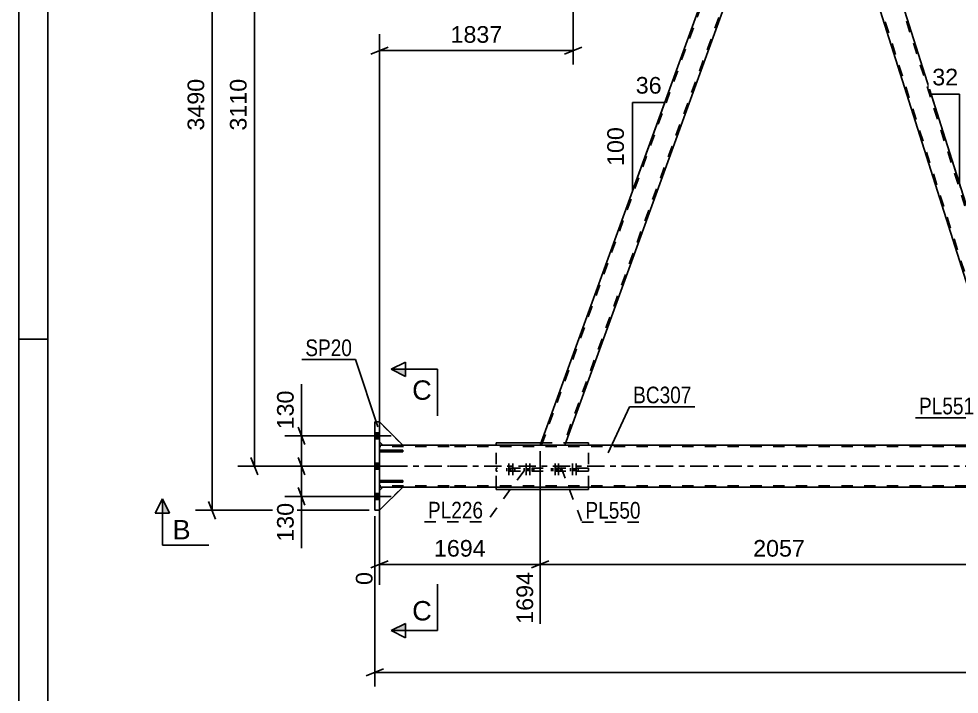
# Model space of a CAD drawing. Header units: millimetres. Extents: x -135 to 706, y -401 to 193.
# Drawn here: x -135.4 to 26.5, y -163.6 to -47.4 of the extents above; entities that cross this region are included whole.
import ezdxf

# ---------------------------------------------------------------- set-up
doc = ezdxf.new("R2010")
doc.units = ezdxf.units.MM
doc.linetypes.add('DXK_LINE_DOT2', pattern=[3.9198, 1.9599, -1.9599])
doc.linetypes.add('DXK_LINE_DOT3', pattern=[5.9187, 2.979, -0.9799, 0.9799, -0.9799])
doc.styles.add('Arial', font='arial.ttf', dxfattribs={"height": 0.2})
doc.styles.add('Arial Narrow', font='ARIALN.TTF', dxfattribs={"height": 0.2})

# ---------------------------------------------------------------- blocks, each defined once
blk = doc.blocks.new('Unknown-717262918-1115')
at = {"color": 5, "linetype": 'Continuous'}
for p, q in [((-135.45, 193.49), (-135.45, -400.51)), ((-130.45, 188.49), (-130.45, -395.51)), ((-130.45, -102.51), (-135.45, -102.51))]:
    blk.add_line(p, q, dxfattribs=at)
blk = doc.blocks.new('Part-717262918-3463 - 3120')
at = {"color": 2, "linetype": 'Continuous'}
for p, q in [((-73.33, -127.15), (-73.33, -126.83)), ((-73.33, -126.83), (-69.33, -126.83)), ((-69.33, -127.15), (-73.33, -127.15)), ((-69.33, -126.83), (-69.33, -127.15))]:
    blk.add_line(p, q, dxfattribs=at)
at = {"color": 7, "linetype": 'DXK_LINE_DOT2'}
blk.add_line((-72.73, -127.15), (-72.73, -126.83), dxfattribs=at)
blk = doc.blocks.new('Bolt-717262918-3219 - 3120')
at = {"linetype": 'Continuous'}
for points in [[(-73.33, -119.71), (-73.33, -118.67), (-74.13, -118.67), (-74.13, -119.71)], [(-73.33, -119.71), (-73.33, -118.67), (-74.13, -118.67), (-74.13, -119.71)], [(-73.33, -119.71), (-73.33, -118.67), (-74.13, -118.67), (-74.13, -119.71)], [(-73.33, -124.91), (-73.33, -123.87), (-74.13, -123.87), (-74.13, -124.91)], [(-73.33, -124.91), (-73.33, -123.87), (-74.13, -123.87), (-74.13, -124.91)], [(-73.33, -130.11), (-73.33, -129.07), (-74.13, -129.07), (-74.13, -130.11)], [(-73.33, -130.11), (-73.33, -129.07), (-74.13, -129.07), (-74.13, -130.11)], [(-73.33, -130.11), (-73.33, -129.07), (-74.13, -129.07), (-74.13, -130.11)]]:
    blk.add_hatch(color=1, dxfattribs=at).paths.add_polyline_path(points)
at = {"color": 1, "linetype": 'Continuous'}
for p, q in [((-75.53, -119.19), (-71.33, -119.19)), ((-75.53, -119.19), (-71.33, -119.19)), ((-75.53, -119.19), (-71.33, -119.19)), ((-74.13, -118.67), (-73.33, -118.67)), ((-74.13, -118.67), (-73.33, -118.67)), ((-74.13, -118.67), (-73.33, -118.67)), ((-74.13, -119.71), (-73.33, -119.71)), ((-74.13, -119.71), (-73.33, -119.71)), ((-74.13, -119.71), (-73.33, -119.71)), ((-75.53, -124.39), (-71.33, -124.39)), ((-75.53, -124.39), (-71.33, -124.39)), ((-74.13, -123.87), (-73.33, -123.87)), ((-74.13, -123.87), (-73.33, -123.87)), ((-74.13, -124.91), (-73.33, -124.91)), ((-74.13, -124.91), (-73.33, -124.91)), ((-74.13, -129.07), (-73.33, -129.07)), ((-74.13, -129.07), (-73.33, -129.07)), ((-74.13, -129.07), (-73.33, -129.07)), ((-75.53, -129.59), (-71.33, -129.59)), ((-75.53, -129.59), (-71.33, -129.59)), ((-75.53, -129.59), (-71.33, -129.59)), ((-74.13, -130.11), (-73.33, -130.11)), ((-74.13, -130.11), (-73.33, -130.11)), ((-74.13, -130.11), (-73.33, -130.11))]:
    blk.add_line(p, q, dxfattribs=at)
blk = doc.blocks.new('Part-717262918-3379 - 3120')
at = {"color": 2, "linetype": 'Continuous'}
for p, q in [((1.46, -3), (0.29, -6.21)), ((40.19, -118.79), (3.47, -3)), ((0.29, -6.21), (36.63, -120.79)), ((39.46, -120.79), (40.19, -118.79))]:
    blk.add_line(p, q, dxfattribs=at)
at = {"color": 7, "linetype": 'DXK_LINE_DOT2'}
for p, q in [((3.47, -3), (1.46, -3)), ((3.22, -3), (40.05, -119.16)), ((36.88, -120.79), (0.43, -5.84)), ((39.46, -120.79), (36.63, -120.79))]:
    blk.add_line(p, q, dxfattribs=at)
blk = doc.blocks.new('Part-717262918-3403 - 3120')
at = {"color": 2, "linetype": 'Continuous'}
for p, q in [((-72.73, -127.99), (-73.33, -128.59)), ((-73.33, -131.99), (-69.33, -127.99))]:
    blk.add_line(p, q, dxfattribs=at)
at = {"color": 7, "linetype": 'DXK_LINE_DOT2'}
for p, q in [((-73.33, -131.99), (-73.33, -128.59)), ((-69.33, -127.99), (-72.73, -127.99))]:
    blk.add_line(p, q, dxfattribs=at)
blk = doc.blocks.new('Part-717262918-3405 - 3120')
at = {"color": 2, "linetype": 'Continuous'}
for p, q in [((-69.33, -120.79), (-73.33, -116.79)), ((-73.33, -120.19), (-72.73, -120.79))]:
    blk.add_line(p, q, dxfattribs=at)
at = {"color": 7, "linetype": 'DXK_LINE_DOT2'}
for p, q in [((-73.33, -116.79), (-73.33, -120.19)), ((-72.73, -120.79), (-69.33, -120.79))]:
    blk.add_line(p, q, dxfattribs=at)
blk = doc.blocks.new('Part-717262918-3409 - 3120')
at = {"color": 7, "linetype": 'DXK_LINE_DOT2'}
for p, q in [((-73.33, -128.59), (-72.73, -127.99)), ((-69.33, -127.99), (-73.33, -131.99)), ((-73.33, -131.99), (-73.33, -128.59)), ((-72.73, -127.99), (-69.33, -127.99))]:
    blk.add_line(p, q, dxfattribs=at)
blk = doc.blocks.new('Part-717262918-3432 - 3120')
at = {"color": 7, "linetype": 'DXK_LINE_DOT2'}
for p, q in [((-73.33, -120.19), (-73.33, -116.79)), ((-73.33, -116.79), (-69.33, -120.79)), ((-72.73, -120.79), (-73.33, -120.19)), ((-69.33, -120.79), (-72.73, -120.79))]:
    blk.add_line(p, q, dxfattribs=at)
blk = doc.blocks.new('Part-717262918-3464 - 3120')
at = {"color": 2, "linetype": 'Continuous'}
for p, q in [((-73.33, -121.95), (-73.33, -121.63)), ((-73.33, -121.63), (-69.33, -121.63)), ((-69.33, -121.95), (-73.33, -121.95)), ((-69.33, -121.63), (-69.33, -121.95))]:
    blk.add_line(p, q, dxfattribs=at)
at = {"color": 7, "linetype": 'DXK_LINE_DOT2'}
blk.add_line((-72.73, -121.95), (-72.73, -121.63), dxfattribs=at)
blk = doc.blocks.new('Part-717262918-3465 - 3120')
at = {"color": 7, "linetype": 'DXK_LINE_DOT2'}
for p, q in [((-69.33, -126.83), (-73.33, -126.83)), ((-73.33, -126.83), (-73.33, -127.15)), ((-73.33, -127.15), (-69.33, -127.15)), ((-72.73, -127.15), (-72.73, -126.83)), ((-69.33, -127.15), (-69.33, -126.83))]:
    blk.add_line(p, q, dxfattribs=at)
blk = doc.blocks.new('Part-717262918-3466 - 3120')
at = {"color": 7, "linetype": 'DXK_LINE_DOT2'}
for p, q in [((-69.33, -121.63), (-73.33, -121.63)), ((-73.33, -121.63), (-73.33, -121.95)), ((-73.33, -121.95), (-69.33, -121.95)), ((-72.73, -121.95), (-72.73, -121.63)), ((-69.33, -121.95), (-69.33, -121.63))]:
    blk.add_line(p, q, dxfattribs=at)
blk = doc.blocks.new('Bolt-717262918-3589 - 3120')
at = {"color": 1, "linetype": 'DXK_LINE_DOT2'}
for p, q in [((-43.09, -123.96), (-43.09, -126.96)), ((-42.49, -123.96), (-42.49, -126.96)), ((-40.08, -123.96), (-40.08, -126.96)), ((-39.48, -123.96), (-39.48, -126.96)), ((-43.45, -124.76), (-43.45, -125.24)), ((-42.85, -124.76), (-42.85, -125.24)), ((-42.73, -124.76), (-42.73, -125.24)), ((-42.13, -124.76), (-42.13, -125.24)), ((-40.44, -124.76), (-40.44, -125.24)), ((-39.84, -124.76), (-39.84, -125.24)), ((-39.72, -124.76), (-39.72, -125.24)), ((-39.12, -124.76), (-39.12, -125.24))]:
    blk.add_line(p, q, dxfattribs=at)
blk = doc.blocks.new('Part-717262918-3518 - 3120')
at = {"color": 2, "linetype": 'Continuous'}
for p, q in [((-74.13, -131.99), (-74.13, -116.79)), ((-73.33, -116.79), (-74.13, -116.79)), ((-73.33, -131.99), (-73.33, -116.79)), ((-74.13, -131.99), (-73.33, -131.99))]:
    blk.add_line(p, q, dxfattribs=at)
blk = doc.blocks.new('Part-717262918-3543 - 3120')
at = {"color": 2, "linetype": 'Continuous'}
for p, q in [((-45.67, -120.79), (-2.8, -3)), ((-41.41, -120.79), (0.29, -6.21))]:
    blk.add_line(p, q, dxfattribs=at)
at = {"color": 7, "linetype": 'DXK_LINE_DOT2'}
for p, q in [((-45.42, -120.79), (-2.54, -3)), ((1.2, -3), (-41.67, -120.79)), ((-2.8, -3), (1.46, -3)), ((0.29, -6.21), (1.46, -3)), ((-41.41, -120.79), (-45.67, -120.79))]:
    blk.add_line(p, q, dxfattribs=at)
blk = doc.blocks.new('Part-717262918-3683 - 3120')
at = {"color": 2, "linetype": 'Continuous'}
for p, q in [((-53.23, -120.4), (-45.53, -120.4)), ((-53.23, -120.79), (-53.23, -120.4)), ((-37.31, -120.4), (-41.27, -120.4)), ((-37.31, -120.79), (-37.31, -120.4)), ((-53.23, -128.4), (-53.23, -127.99)), ((-53.23, -128.4), (-37.31, -128.4)), ((-37.31, -128.4), (-37.31, -127.99))]:
    blk.add_line(p, q, dxfattribs=at)
at = {"color": 7, "linetype": 'DXK_LINE_DOT2'}
for p, q in [((-53.23, -127.99), (-53.23, -120.79)), ((-45.53, -120.4), (-41.27, -120.4)), ((-37.31, -127.99), (-37.31, -120.79))]:
    blk.add_line(p, q, dxfattribs=at)
blk = doc.blocks.new('Bolt-717262918-3590 - 3120')
at = {"color": 1, "linetype": 'DXK_LINE_DOT2'}
for p, q in [((-51.05, -123.96), (-51.05, -126.96)), ((-50.39, -123.96), (-50.39, -126.96)), ((-48.07, -123.96), (-48.07, -126.96)), ((-47.41, -123.96), (-47.41, -126.96)), ((-51.41, -124.76), (-51.41, -125.24)), ((-50.75, -124.76), (-50.75, -125.24)), ((-50.69, -124.76), (-50.69, -125.24)), ((-50.03, -124.76), (-50.03, -125.24)), ((-48.43, -124.76), (-48.43, -125.24)), ((-47.77, -124.76), (-47.77, -125.24)), ((-47.71, -124.76), (-47.71, -125.24)), ((-47.05, -124.76), (-47.05, -125.24))]:
    blk.add_line(p, q, dxfattribs=at)
blk = doc.blocks.new('Part-717262918-3688 - 3120')
at = {"color": 7, "linetype": 'DXK_LINE_DOT2'}
for p, q in [((-37.31, -124.76), (-53.23, -124.76)), ((-53.23, -124.76), (-53.23, -125.24)), ((-37.31, -125.24), (-53.23, -125.24)), ((-46.77, -124.76), (-46.77, -125.24)), ((-43.72, -125.24), (-43.72, -124.76)), ((-37.31, -124.76), (-37.31, -125.24))]:
    blk.add_line(p, q, dxfattribs=at)
blk = doc.blocks.new('Part-717262918-3742 - 3120')
at = {"color": 2, "linetype": 'Continuous'}
for p, q in [((-73.33, -120.79), (-61.33, -120.79)), ((-61.23, -120.79), (619.67, -120.79)), ((-73.33, -127.99), (-61.33, -127.99)), ((-61.23, -127.99), (619.67, -127.99))]:
    blk.add_line(p, q, dxfattribs=at)
at = {"color": 7, "linetype": 'DXK_LINE_DOT2'}
for p, q in [((-73.33, -120.79), (-73.33, -127.99)), ((-61.33, -121.03), (-73.33, -121.03)), ((619.67, -121.03), (-61.23, -121.03)), ((-61.33, -127.75), (-73.33, -127.75)), ((619.67, -127.75), (-61.23, -127.75))]:
    blk.add_line(p, q, dxfattribs=at)
at = {"color": 7, "linetype": 'DXK_LINE_DOT3'}
for p, q in [((-83.33, -124.39), (-61.33, -124.39)), ((-61.23, -124.39), (629.67, -124.39))]:
    blk.add_line(p, q, dxfattribs=at)
blk = doc.blocks.new('StraightDimension-717262918-5249 - 3120')
at = {"color": 7, "linetype": 'Continuous'}
for p, q in [((-101.57, 6.1), (-102.77, 9.1)), ((-41.75, 7.6), (-105.02, 7.6)), ((-102.17, -131.99), (-102.17, 7.6)), ((-102.77, -130.49), (-101.57, -133.49)), ((-75.13, -131.99), (-105.02, -131.99))]:
    blk.add_line(p, q, dxfattribs=at)
at = {"color": 0}
blk.add_wipeout([(-102.92, -57.15), (-107.12, -57.15), (-107.12, -67.24), (-102.92, -67.24)], dxfattribs=at)
at = {"color": 3, "style": 'Arial'}
blk.add_text('3490', height=2.865, rotation=90.0002, dxfattribs=at).set_placement((-103.52, -66.64))
blk = doc.blocks.new('StraightDimension-717262918-4449 - 3120')
at = {"color": 7, "linetype": 'Continuous'}
for p, q in [((-87.36, -122.89), (-86.16, -125.89)), ((-74.73, -124.39), (-89.61, -124.39)), ((-86.76, -129.59), (-86.76, -124.39)), ((-86.16, -131.09), (-87.36, -128.09)), ((-75.13, -129.59), (-89.61, -129.59))]:
    blk.add_line(p, q, dxfattribs=at)
at = {"color": 0}
blk.add_wipeout([(-87.51, -130.11), (-91.71, -130.11), (-91.71, -137.99), (-87.51, -137.99)], dxfattribs=at)
at = {"color": 7, "linetype": 'Continuous'}
blk.add_line((-86.76, -129.59), (-86.76, -138.51), dxfattribs=at)
blk.add_line((-86.76, -129.59), (-86.76, -138.51), dxfattribs=at)
at = {"color": 3, "style": 'Arial'}
blk.add_text('130', height=2.865, rotation=90.0002, dxfattribs=at).set_placement((-88.11, -137.39))
blk = doc.blocks.new('AngleDimension-717262918-9704 - 3120')
at = {"color": 7, "linetype": 'Continuous'}
for p, q in [((-29.73, -61.78), (-24.19, -61.78)), ((-29.73, -77), (-24.19, -61.78)), ((-29.73, -77), (-29.73, -61.78)), ((-28.11, -72.54), (-24.19, -61.78))]:
    blk.add_line(p, q, dxfattribs=at)
at = {"color": 0}
for points in [[(-24.14, -60.88), (-24.14, -56.68), (-29.79, -56.68), (-29.79, -60.88)], [(-30.63, -65.46), (-34.83, -65.46), (-34.83, -73.33), (-30.63, -73.33)]]:
    blk.add_wipeout(points, dxfattribs=at)
at = {"color": 3, "style": 'Arial'}
blk.add_text('36', height=2.865, dxfattribs=at).set_placement((-29.19, -60.28))
blk.add_text('100', height=2.865, rotation=90.0002, dxfattribs=at).set_placement((-31.23, -72.73))
blk = doc.blocks.new('StraightDimension-717262918-4049 - 3120')
at = {"color": 7, "linetype": 'Continuous'}
for p, q in [((-45.67, -121.79), (-45.67, -151.51)), ((36.63, -121.79), (36.63, -151.51)), ((-44.17, -140.71), (-47.17, -141.91)), ((35.13, -141.91), (38.13, -140.71)), ((-45.67, -141.31), (36.63, -141.31))]:
    blk.add_line(p, q, dxfattribs=at)
at = {"color": 0}
blk.add_wipeout([(0.52, -140.56), (0.52, -136.36), (-9.57, -136.36), (-9.57, -140.56)], dxfattribs=at)
at = {"color": 0, "linetype": 'Continuous'}
blk.add_wipeout([(36.03, -142.01), (31.83, -142.01), (31.83, -152.11), (36.03, -152.11)], dxfattribs=at)
at = {"color": 3, "style": 'Arial'}
blk.add_text('2057', height=2.865, dxfattribs=at).set_placement((-8.97, -139.96))
at = {"color": 3, "linetype": 'Continuous', "style": 'Arial'}
blk.add_text('3752', height=2.865, rotation=90.0002, dxfattribs=at).set_placement((35.43, -151.51))
blk = doc.blocks.new('StraightDimension-717262918-3829 - 3120')
at = {"color": 7, "linetype": 'Continuous'}
for p, q in [((-94.27, -1.5), (-95.47, 1.5)), ((-41.75, 0), (-97.72, 0)), ((-94.87, -124.39), (-94.87, 0)), ((-95.47, -122.89), (-94.27, -125.89)), ((-75.13, -124.39), (-97.72, -124.39))]:
    blk.add_line(p, q, dxfattribs=at)
at = {"color": 0}
blk.add_wipeout([(-95.62, -57.15), (-99.82, -57.15), (-99.82, -67.24), (-95.62, -67.24)], dxfattribs=at)
at = {"color": 3, "style": 'Arial'}
blk.add_text('3110', height=2.865, rotation=90.0002, dxfattribs=at).set_placement((-96.22, -66.64))
blk = doc.blocks.new('StraightDimension-717262918-4039 - 3120')
at = {"color": 7, "linetype": 'Continuous'}
for p, q in [((-45.67, -121.79), (-45.67, -151.51)), ((-73.33, -128.99), (-73.33, -144.84)), ((-71.83, -140.71), (-74.83, -141.91)), ((-47.17, -141.91), (-44.17, -140.71)), ((-73.33, -141.31), (-45.67, -141.31))]:
    blk.add_line(p, q, dxfattribs=at)
at = {"color": 0}
blk.add_wipeout([(-54.45, -140.56), (-54.45, -136.36), (-64.55, -136.36), (-64.55, -140.56)], dxfattribs=at)
at = {"color": 0, "linetype": 'Continuous'}
for points in [[(-73.93, -142.01), (-78.13, -142.01), (-78.13, -145.44), (-73.93, -145.44)], [(-46.27, -142.01), (-50.47, -142.01), (-50.47, -152.11), (-46.27, -152.11)]]:
    blk.add_wipeout(points, dxfattribs=at)
at = {"color": 3, "style": 'Arial'}
blk.add_text('1694', height=2.865, dxfattribs=at).set_placement((-63.95, -139.96))
at = {"color": 3, "linetype": 'Continuous', "style": 'Arial'}
for s, height, p in [('0', 2.87, (-74.53, -144.84)), ('1694', 2.865, (-46.87, -151.51))]:
    blk.add_text(s, height=height, rotation=90.0002, dxfattribs=at).set_placement(p)
blk = doc.blocks.new('StraightDimension-717262918-4459 - 3120')
at = {"color": 7, "linetype": 'Continuous'}
for p, q in [((-87.36, -117.69), (-86.16, -120.69)), ((-75.13, -119.19), (-89.61, -119.19)), ((-86.76, -124.39), (-86.76, -119.19)), ((-86.16, -125.89), (-87.36, -122.89)), ((-74.73, -124.39), (-89.61, -124.39))]:
    blk.add_line(p, q, dxfattribs=at)
at = {"color": 0}
blk.add_wipeout([(-87.51, -110.79), (-91.71, -110.79), (-91.71, -118.66), (-87.51, -118.66)], dxfattribs=at)
at = {"color": 7, "linetype": 'Continuous'}
blk.add_line((-86.76, -119.19), (-86.76, -110.27), dxfattribs=at)
blk.add_line((-86.76, -119.19), (-86.76, -110.27), dxfattribs=at)
at = {"color": 3, "style": 'Arial'}
blk.add_text('130', height=2.865, rotation=90.0002, dxfattribs=at).set_placement((-88.11, -118.06))
blk = doc.blocks.new('StraightDimension-717262918-4578 - 3120')
at = {"color": 7, "linetype": 'Continuous'}
for p, q in [((-39.95, -4), (-39.95, -55.28)), ((-73.33, -119.79), (-73.33, -50.03)), ((-71.83, -52.28), (-74.83, -53.48)), ((-73.33, -52.88), (-39.95, -52.88)), ((-41.45, -53.48), (-38.45, -52.28))]:
    blk.add_line(p, q, dxfattribs=at)
at = {"color": 0}
blk.add_wipeout([(-51.59, -52.13), (-51.59, -47.93), (-61.69, -47.93), (-61.69, -52.13)], dxfattribs=at)
at = {"color": 3, "style": 'Arial'}
blk.add_text('1837', height=2.865, dxfattribs=at).set_placement((-61.09, -51.53))
blk = doc.blocks.new('StraightDimension-717262918-5216 - 3120')
at = {"color": 7, "linetype": 'Continuous'}
for p, q in [((-74.13, -132.99), (-74.13, -162.28)), ((-72.63, -159.28), (-75.63, -160.48)), ((-74.13, -159.88), (662.61, -159.88))]:
    blk.add_line(p, q, dxfattribs=at)
blk = doc.blocks.new('AngleDimension-717262918-9720 - 3120')
at = {"color": 7, "linetype": 'Continuous'}
for p, q in [((26.56, -60.36), (21.66, -60.36)), ((26.56, -75.8), (21.66, -60.36)), ((26.56, -75.8), (26.56, -60.36)), ((26.76, -76.46), (26.56, -75.8))]:
    blk.add_line(p, q, dxfattribs=at)
at = {"color": 0}
for points in [[(26.93, -59.46), (26.93, -55.26), (21.28, -55.26), (21.28, -59.46)], [(31.66, -64.15), (27.46, -64.15), (27.46, -72.02), (31.66, -72.02)]]:
    blk.add_wipeout(points, dxfattribs=at)
at = {"color": 3, "style": 'Arial'}
blk.add_text('32', height=2.865, dxfattribs=at).set_placement((21.88, -58.86))
blk.add_text('100', height=2.865, rotation=90.0002, dxfattribs=at).set_placement((31.06, -71.42))
blk = doc.blocks.new('Mark-717262918-3738 - 3120')
at = {"color": 0}
blk.add_wipeout([(-19.59, -113.57), (-19.59, -110.57), (-29.64, -110.57), (-29.64, -113.57)], dxfattribs=at)
blk.add_wipeout([(-19.59, -113.57), (-19.59, -110.57), (-29.64, -110.57), (-29.64, -113.57)], dxfattribs=at)
at = {"color": 30, "linetype": 'Continuous'}
for p, q in [((-33.96, -122.09), (-30.24, -114.17)), ((-30.24, -114.17), (-18.99, -114.17))]:
    blk.add_line(p, q, dxfattribs=at)
at = {"color": 3, "style": 'Arial Narrow'}
blk.add_text('BC307', height=2.863, dxfattribs=at).set_placement((-29.64, -113.57))
blk = doc.blocks.new('Mark-717262918-3418 - 3120')
at = {"color": 0}
blk.add_wipeout([(29.11, -115.47), (29.11, -112.47), (19.6, -112.47), (19.6, -115.47)], dxfattribs=at)
blk.add_wipeout([(29.11, -115.47), (29.11, -112.47), (19.6, -112.47), (19.6, -115.47)], dxfattribs=at)
at = {"color": 30, "linetype": 'Continuous'}
for p in [(19, -116.07), (31.77, -120.4)]:
    blk.add_line(p, (29.71, -116.07), dxfattribs=at)
at = {"color": 3, "style": 'Arial Narrow'}
blk.add_text('PL551', height=2.863, dxfattribs=at).set_placement((19.6, -115.47))
blk = doc.blocks.new('Mark-717262918-3514 - 3120')
at = {"color": 0}
blk.add_wipeout([(-78.06, -105.45), (-78.06, -102.45), (-86.1, -102.45), (-86.1, -105.45)], dxfattribs=at)
blk.add_wipeout([(-78.06, -105.45), (-78.06, -102.45), (-86.1, -102.45), (-86.1, -105.45)], dxfattribs=at)
at = {"color": 30, "linetype": 'Continuous'}
for p in [(-86.7, -106.05), (-73.59, -117.62)]:
    blk.add_line(p, (-77.46, -106.05), dxfattribs=at)
at = {"color": 3, "style": 'Arial Narrow'}
blk.add_text('SP20', height=2.863, dxfattribs=at).set_placement((-86.1, -105.45))
blk = doc.blocks.new('Mark-717262918-3679 - 3120')
at = {"color": 0}
blk.add_wipeout([(-28.35, -133.42), (-28.35, -130.42), (-37.85, -130.42), (-37.85, -133.42)], dxfattribs=at)
blk.add_wipeout([(-28.35, -133.42), (-28.35, -130.42), (-37.85, -130.42), (-37.85, -133.42)], dxfattribs=at)
at = {"color": 30, "linetype": 'DXK_LINE_DOT2'}
for p, q in [((-42.06, -124.64), (-38.45, -134.02)), ((-38.45, -134.02), (-27.75, -134.02))]:
    blk.add_line(p, q, dxfattribs=at)
at = {"color": 3, "style": 'Arial Narrow'}
blk.add_text('PL550', height=2.863, dxfattribs=at).set_placement((-37.85, -133.42))
blk = doc.blocks.new('Mark-717262918-3684 - 3120')
at = {"color": 0}
blk.add_wipeout([(-55.48, -133.39), (-55.48, -130.39), (-64.98, -130.39), (-64.98, -133.39)], dxfattribs=at)
blk.add_wipeout([(-55.48, -133.39), (-55.48, -130.39), (-64.98, -130.39), (-64.98, -133.39)], dxfattribs=at)
at = {"color": 30, "linetype": 'DXK_LINE_DOT2'}
for p in [(-48.48, -125.24), (-65.58, -133.99)]:
    blk.add_line(p, (-54.88, -133.99), dxfattribs=at)
at = {"color": 3, "style": 'Arial Narrow'}
blk.add_text('PL226', height=2.863, dxfattribs=at).set_placement((-64.98, -133.39))
blk = doc.blocks.new('SectionMark-717262918-5288 - 3120')
at = {"linetype": 'Continuous'}
blk.add_hatch(color=6, dxfattribs=at).paths.add_polyline_path([(-109.47, -132.49), (-110.72, -132.49), (-110.72, -129.99)])
at = {"color": 6, "linetype": 'Continuous'}
for p, q in [((-111.97, -132.49), (-110.72, -129.99)), ((-110.72, -137.99), (-110.72, -129.99)), ((-110.72, -129.99), (-109.47, -132.49)), ((-109.47, -132.49), (-111.97, -132.49)), ((-110.72, -137.99), (-102.72, -137.99))]:
    blk.add_line(p, q, dxfattribs=at)
at = {"color": 0, "linetype": 'Continuous'}
blk.add_wipeout([(-105.86, -136.99), (-105.86, -133.49), (-108.97, -133.49), (-108.97, -136.99)], dxfattribs=at)
at = {"color": 3, "linetype": 'Continuous', "style": 'Arial'}
blk.add_text('B', height=3.34, dxfattribs=at).set_placement((-108.97, -136.99))
blk = doc.blocks.new('SectionMark-717262918-5290 - 3120')
at = {"linetype": 'Continuous'}
for points in [[(-68.83, -107.72), (-68.83, -108.97), (-71.33, -107.72)], [(-68.83, -151.44), (-68.83, -152.69), (-71.33, -152.69)]]:
    blk.add_hatch(color=6, dxfattribs=at).paths.add_polyline_path(points)
at = {"color": 6, "linetype": 'Continuous'}
for p, q in [((-71.33, -107.72), (-68.83, -106.47)), ((-68.83, -108.97), (-68.83, -106.47)), ((-63.33, -107.72), (-71.33, -107.72)), ((-71.33, -107.72), (-68.83, -108.97)), ((-63.33, -107.72), (-63.33, -115.72)), ((-63.33, -152.69), (-63.33, -144.69)), ((-71.33, -152.69), (-68.83, -151.44)), ((-68.83, -151.44), (-68.83, -153.94)), ((-63.33, -152.69), (-71.33, -152.69)), ((-68.83, -153.94), (-71.33, -152.69))]:
    blk.add_line(p, q, dxfattribs=at)
at = {"color": 0, "linetype": 'Continuous'}
for points in [[(-64.33, -112.97), (-64.33, -109.47), (-67.7, -109.47), (-67.7, -112.97)], [(-64.33, -150.94), (-64.33, -147.44), (-67.7, -147.44), (-67.7, -150.94)]]:
    blk.add_wipeout(points, dxfattribs=at)
at = {"color": 3, "linetype": 'Continuous', "style": 'Arial'}
for p in [(-67.7, -112.97), (-67.7, -150.94)]:
    blk.add_text('C', height=3.34, dxfattribs=at).set_placement(p)

msp = doc.modelspace()

# ---------------------------------------------------------------- block references
for name in ['Unknown-717262918-1115', 'Part-717262918-3543 - 3120', 'Part-717262918-3379 - 3120', 'Part-717262918-3518 - 3120', 'Part-717262918-3405 - 3120', 'Part-717262918-3432 - 3120', 'Bolt-717262918-3219 - 3120', 'Part-717262918-3742 - 3120', 'Part-717262918-3683 - 3120', 'Part-717262918-3464 - 3120', 'Part-717262918-3466 - 3120', 'Bolt-717262918-3590 - 3120', 'Bolt-717262918-3589 - 3120', 'Part-717262918-3688 - 3120', 'Part-717262918-3463 - 3120', 'Part-717262918-3465 - 3120', 'Part-717262918-3403 - 3120', 'Part-717262918-3409 - 3120']:
    msp.add_blockref(name, (0, 0))

# ---------------------------------------------------------------- next in the draw order: block references
for name in ['StraightDimension-717262918-5249 - 3120', 'AngleDimension-717262918-9704 - 3120']:
    msp.add_blockref(name, (0, 0))

# ---------------------------------------------------------------- next in the draw order: block references
for name in ['StraightDimension-717262918-4449 - 3120', 'StraightDimension-717262918-4049 - 3120']:
    msp.add_blockref(name, (0, 0))

# ---------------------------------------------------------------- next in the draw order: block references
msp.add_blockref('StraightDimension-717262918-3829 - 3120', (0, 0))

# ---------------------------------------------------------------- next in the draw order: block references
msp.add_blockref('StraightDimension-717262918-4039 - 3120', (0, 0))

# ---------------------------------------------------------------- next in the draw order: block references
msp.add_blockref('StraightDimension-717262918-4459 - 3120', (0, 0))

# ---------------------------------------------------------------- next in the draw order: block references
msp.add_blockref('StraightDimension-717262918-4578 - 3120', (0, 0))

# ---------------------------------------------------------------- next in the draw order: block references
msp.add_blockref('StraightDimension-717262918-5216 - 3120', (0, 0))

# ---------------------------------------------------------------- next in the draw order: block references
for name in ['AngleDimension-717262918-9720 - 3120', 'Mark-717262918-3514 - 3120', 'Mark-717262918-3738 - 3120', 'Mark-717262918-3418 - 3120', 'Mark-717262918-3679 - 3120', 'Mark-717262918-3684 - 3120']:
    msp.add_blockref(name, (0, 0))

# ---------------------------------------------------------------- next in the draw order: block references
msp.add_blockref('SectionMark-717262918-5288 - 3120', (0, 0))

# ---------------------------------------------------------------- next in the draw order: block references
msp.add_blockref('SectionMark-717262918-5290 - 3120', (0, 0))

doc.saveas('drawing.dxf')
